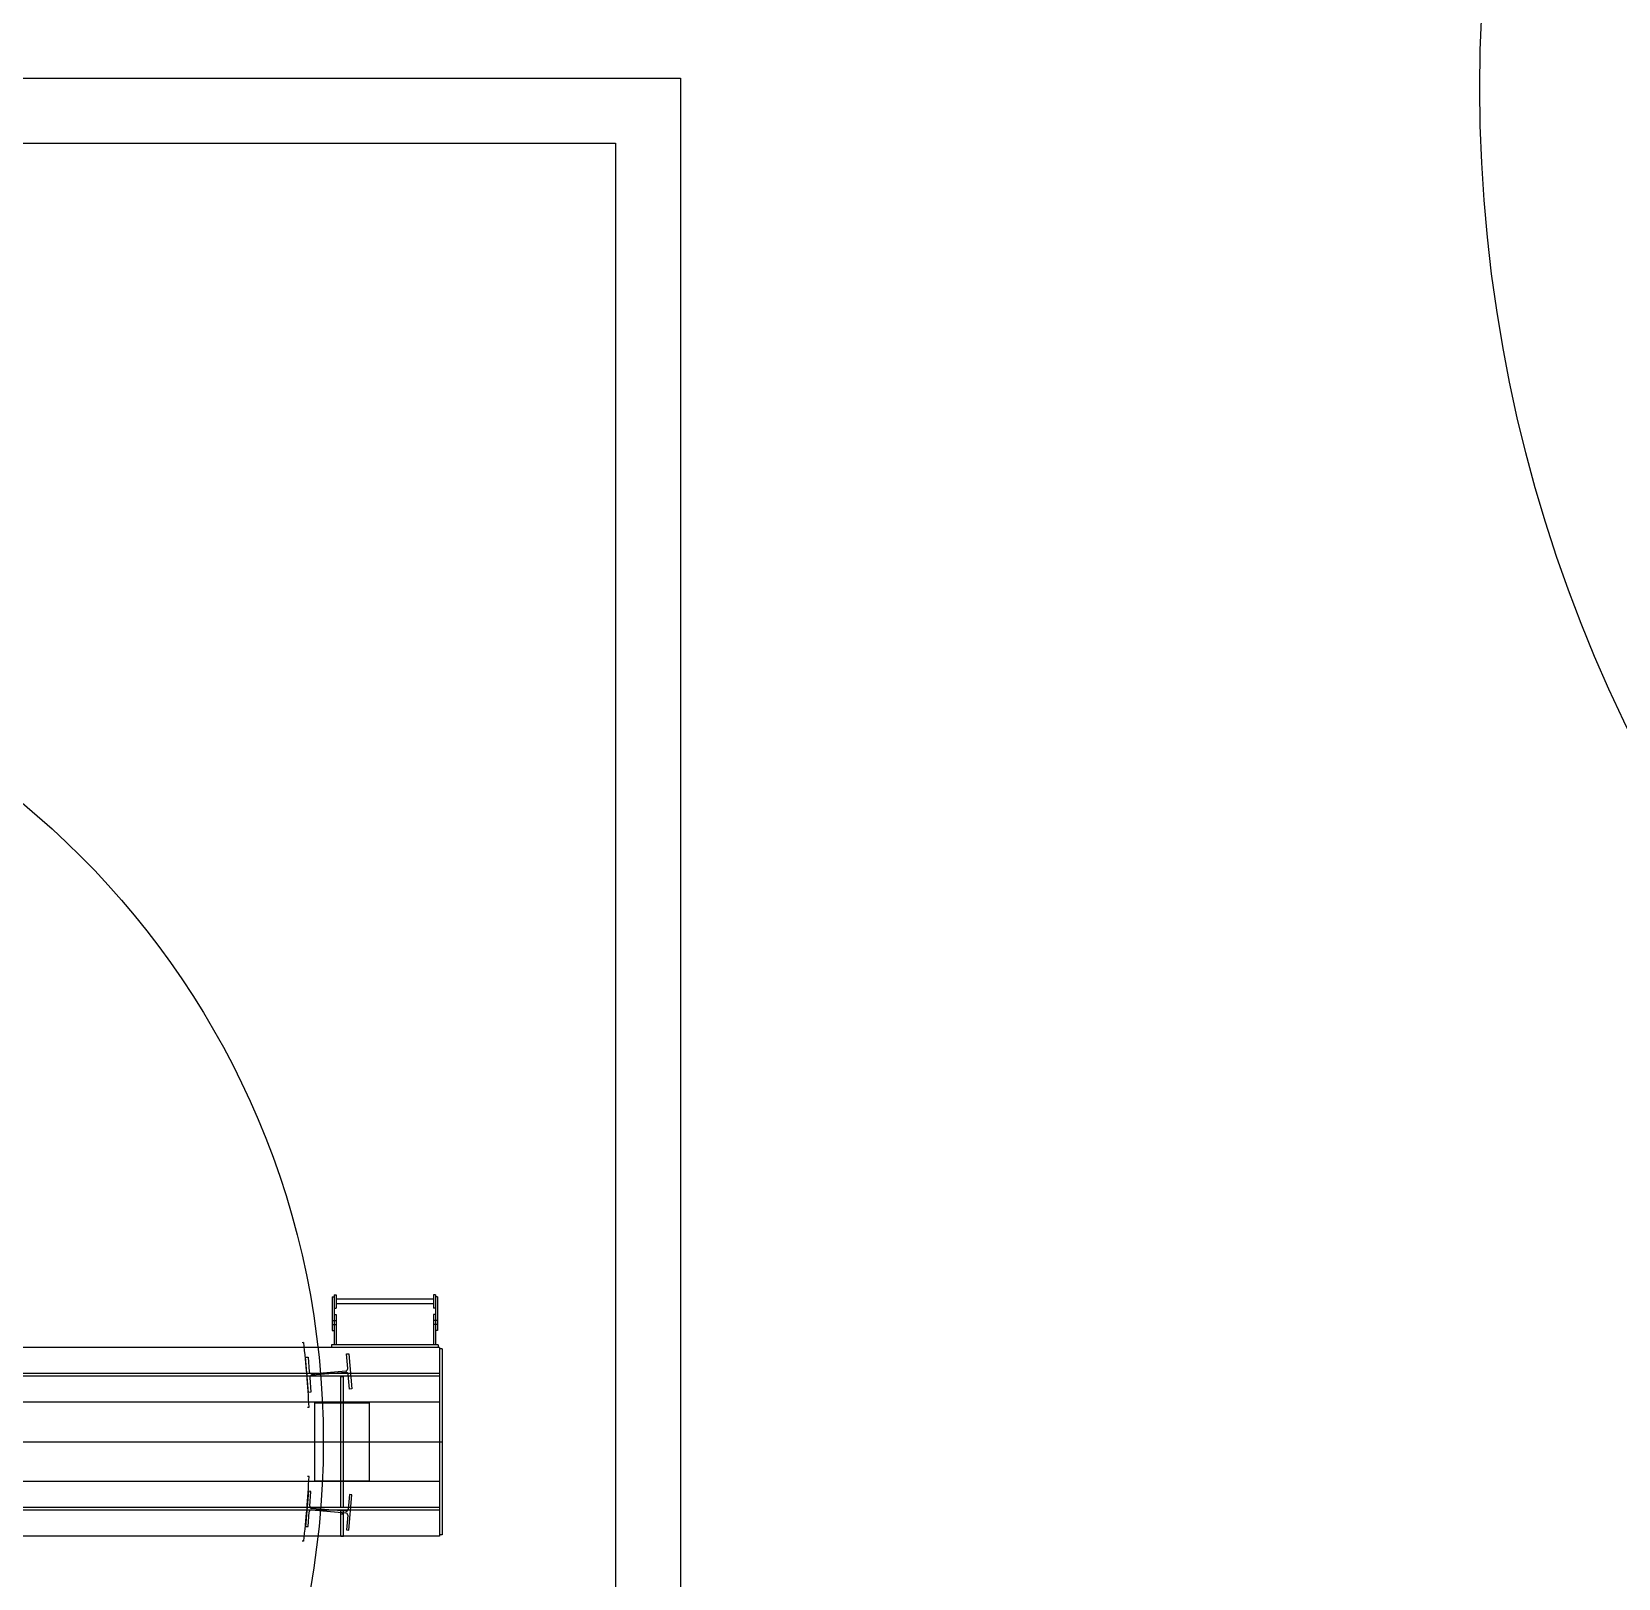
# Model space of a CAD drawing. Extents: x -16413 to 78405, y -232 to 83089.
# Drawn here: x 19052.4 to 19345.7, y 53533.1 to 53818.9 of the extents above; entities that cross this region are included whole.
import ezdxf

# ---------------------------------------------------------------- set-up
doc = ezdxf.new("R2010")
doc.units = 0
doc.header["$LTSCALE"] = 350
doc.header["$MEASUREMENT"] = 0
doc.layers.add('BACKGROUND', color=7, linetype='CONTINUOUS')

msp = doc.modelspace()

# ---------------------------------------------------------------- linework, layer by layer
at = {"layer": 'BACKGROUND'}
for p, q in [((18392.31, 53810.32), (19172.31, 53810.32)), ((19172.31, 53810.32), (19172.31, 53800.57)), ((19172.31, 53810.32), (19172.31, 53306.32)), ((18514.91, 53798.32), (19160.31, 53798.32)), ((19160.31, 53798.32), (19160.31, 53318.32)), ((19160.31, 53670.57), (19160.31, 53426.57)), ((19107.93, 53585.13), (19108.31, 53585.13)), ((19107.93, 53585.13), (19107.93, 53578.88)), ((19108.31, 53585.51), (19108.68, 53585.51)), ((19108.31, 53585.51), (19108.31, 53576.26)), ((19108.68, 53585.51), (19108.68, 53583.01)), ((19126.68, 53584.7), (19108.68, 53584.7)), ((19126.68, 53585.51), (19126.68, 53583.01)), ((19127.06, 53585.51), (19126.68, 53585.51)), ((19127.06, 53585.51), (19127.06, 53576.26)), ((19127.43, 53585.13), (19127.06, 53585.13)), ((19127.43, 53585.13), (19127.43, 53578.88)), ((19108.31, 53583.01), (19108.68, 53583.01)), ((19108.31, 53581.88), (19108.68, 53581.88)), ((19126.68, 53583.82), (19108.68, 53583.82)), ((19108.68, 53581.88), (19108.68, 53576.26)), ((19127.06, 53583.01), (19126.68, 53583.01)), ((19126.68, 53581.88), (19126.68, 53576.26)), ((19127.06, 53581.88), (19126.68, 53581.88)), ((19107.93, 53580.76), (19108.68, 53580.76)), ((19107.93, 53580.01), (19108.68, 53580.01)), ((19107.93, 53578.88), (19108.31, 53578.88)), ((19127.43, 53580.76), (19126.68, 53580.76)), ((19127.43, 53580.01), (19126.68, 53580.01)), ((19127.43, 53578.88), (19127.06, 53578.88)), ((19127.81, 53575.76), (18741.18, 53575.76)), ((19102.68, 53576.67), (19102.43, 53576.64)), ((19127.56, 53576.26), (19107.81, 53576.26)), ((19107.81, 53576.26), (19107.81, 53575.76)), ((19127.56, 53576.26), (19127.56, 53575.76)), ((19127.81, 53575.76), (19127.81, 53540.88)), ((19103.03, 53573.95), (19103.49, 53573.99)), ((19103.56, 53567.44), (19103.03, 53573.95)), ((19103.49, 53573.99), (19103.71, 53571.27)), ((19110.6, 53574.57), (19111.06, 53574.61)), ((19110.82, 53571.86), (19110.6, 53574.57)), ((19111.06, 53574.61), (19111.6, 53568.1)), ((19128.31, 53575.51), (19127.81, 53575.51)), ((19128.31, 53575.51), (19128.31, 53541.13)), ((19127.81, 53570.93), (18741.18, 53570.93)), ((19127.81, 53570.46), (18741.18, 53570.46)), ((19103.8, 53570.19), (19104.03, 53567.48)), ((19104.15, 53570.91), (19110.45, 53571.43)), ((19110.48, 53571.14), (19104.17, 53570.62)), ((19109.57, 53565.63), (19109.57, 53570.38)), ((19109.57, 53570.38), (19110.04, 53570.38)), ((19110.04, 53565.63), (19110.04, 53570.38)), ((19111.13, 53568.06), (19110.91, 53570.78)), ((19104.03, 53567.48), (19103.56, 53567.44)), ((19111.6, 53568.1), (19111.13, 53568.06)), ((19127.81, 53565.63), (18741.18, 53565.63)), ((19103.67, 53564.7), (19103.42, 53564.69)), ((19104.74, 53551.13), (19104.74, 53565.51)), ((19104.74, 53565.51), (19114.87, 53565.51)), ((19109.57, 53565.63), (19109.57, 53565.51)), ((19109.57, 53551.13), (19109.57, 53565.51)), ((19110.04, 53565.63), (19110.04, 53565.51)), ((19110.04, 53551.13), (19110.04, 53565.51)), ((19114.87, 53551.13), (19114.87, 53565.51)), ((18338.81, 53558.32), (19128.31, 53558.32)), ((19127.81, 53551.01), (18741.18, 53551.01)), ((19103.56, 53549.2), (19103.03, 53542.69)), ((19103.67, 53551.94), (19103.42, 53551.95)), ((19104.03, 53549.16), (19103.56, 53549.2)), ((19104.74, 53551.13), (19114.87, 53551.13)), ((19109.57, 53551.13), (19109.57, 53551.01)), ((19109.57, 53546.26), (19109.57, 53551.01)), ((19110.04, 53551.01), (19110.04, 53551.13)), ((19110.04, 53546.26), (19110.04, 53551.01)), ((19103.8, 53546.45), (19104.03, 53549.16)), ((19109.57, 53546.26), (19110.04, 53546.26)), ((19111.13, 53548.58), (19110.91, 53545.86)), ((19111.06, 53542.02), (19111.6, 53548.54)), ((19111.6, 53548.54), (19111.13, 53548.58)), ((19127.81, 53546.18), (18741.18, 53546.18)), ((19127.81, 53545.71), (18741.18, 53545.71)), ((19103.49, 53542.65), (19103.71, 53545.36)), ((19104.15, 53545.73), (19110.45, 53545.21)), ((19110.48, 53545.49), (19104.17, 53546.01)), ((19109.56, 53540.88), (19109.56, 53545.63)), ((19109.56, 53545.63), (19110.06, 53545.63)), ((19109.56, 53545.02), (19110.06, 53545.02)), ((19110.06, 53540.88), (19110.06, 53545.63)), ((19110.82, 53544.78), (19110.6, 53542.06)), ((19127.81, 53540.88), (18741.18, 53540.88)), ((19103.03, 53542.69), (19103.49, 53542.65)), ((19109.56, 53540.88), (19110.06, 53540.88)), ((19110.6, 53542.06), (19111.06, 53542.02)), ((19128.31, 53541.13), (19127.81, 53541.13)), ((19102.68, 53539.97), (19102.43, 53540))]:
    msp.add_line(p, q, dxfattribs=at)
for centre, radius in [((19590.08, 53808.53), 270), ((18953.31, 53558.32), 153)]:
    msp.add_circle(centre, radius, dxfattribs=at)
for centre, radius, start, end in [((22859.85, 59900.7), 10167.99, 215.751698, 264.583246), ((18953.31, 53558.32), 150.5, 2.4304, 7.0026), ((19104.11, 53571.31), 0.4, 184.7165, 274.7165), ((19104.2, 53570.22), 0.4, 94.7165, 184.7165), ((19110.42, 53571.83), 0.4, 274.7165, 4.7165), ((19110.51, 53570.74), 0.4, 4.7165, 94.7165), ((18953.31, 53558.32), 150.5, 352.9974, 357.5696), ((19104.2, 53546.41), 0.4, 175.2835, 265.2835), ((19104.11, 53545.33), 0.4, 85.2835, 175.2835), ((19110.42, 53544.81), 0.4, 355.2835, 85.2835), ((19110.51, 53545.89), 0.4, 265.2835, 355.2835)]:
    msp.add_arc(centre, radius, start, end, dxfattribs=at)

doc.saveas('drawing.dxf')
